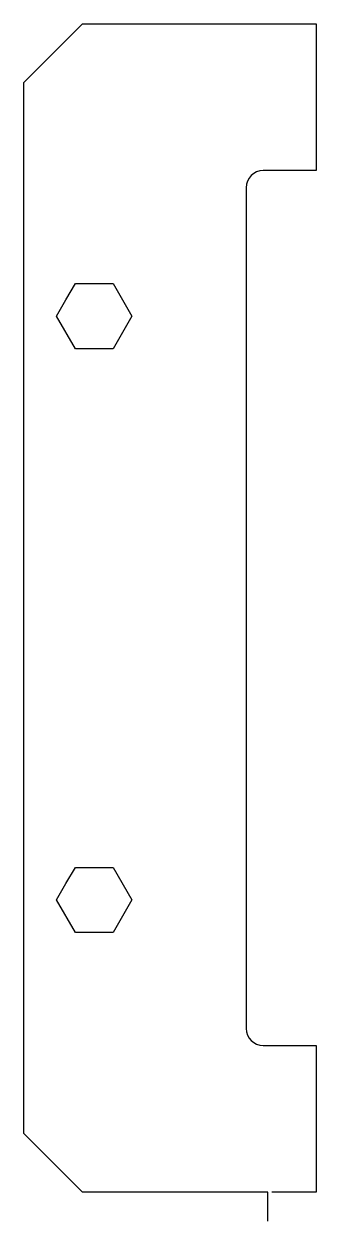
# Model space of a CAD drawing. Extents: x 1185 to 1236, y 1362 to 1567.
import ezdxf

# ---------------------------------------------------------------- set-up
doc = ezdxf.new("R2010")
doc.units = 0

msp = doc.modelspace()

# ---------------------------------------------------------------- linework, layer by layer
for p, q in [((1185.44, 1557.35), (1195.48, 1567.38)), ((1195.48, 1567.38), (1235.56, 1567.38)), ((1235.56, 1567.38), (1235.56, 1542.26)), ((1185.44, 1377.3), (1185.44, 1557.35)), ((1235.56, 1542.26), (1226.5, 1542.26)), ((1223.56, 1539.32), (1223.56, 1395.32)), ((1192.66, 1520.12), (1194.27, 1522.91)), ((1194.27, 1522.91), (1200.73, 1522.91)), ((1200.73, 1522.91), (1203.95, 1517.32)), ((1191.05, 1517.32), (1192.66, 1520.12)), ((1194.27, 1511.73), (1191.05, 1517.32)), ((1203.95, 1517.32), (1200.73, 1511.73)), ((1200.73, 1511.73), (1194.27, 1511.73)), ((1192.66, 1420.12), (1194.27, 1422.91)), ((1194.27, 1422.91), (1200.73, 1422.91)), ((1200.73, 1422.91), (1203.95, 1417.32)), ((1191.05, 1417.32), (1192.66, 1420.12)), ((1194.27, 1411.73), (1191.05, 1417.32)), ((1203.95, 1417.32), (1200.73, 1411.73)), ((1200.73, 1411.73), (1194.27, 1411.73)), ((1226.5, 1392.38), (1235.56, 1392.38)), ((1235.56, 1392.38), (1235.56, 1367.26)), ((1195.48, 1367.26), (1185.44, 1377.3)), ((1227.27, 1367.26), (1195.48, 1367.26)), ((1227.27, 1362.32), (1227.27, 1367.26)), ((1235.56, 1367.26), (1227.98, 1367.26))]:
    msp.add_line(p, q)
for centre, start, end in [((1226.5, 1539.32), 90, 180), ((1226.5, 1395.32), 180, 270)]:
    msp.add_arc(centre, 2.94, start, end)

doc.saveas('drawing.dxf')
